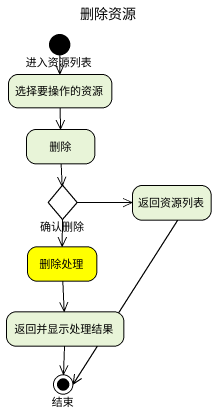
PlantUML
@startuml
title 删除资源
hide empty description
state 进入资源列表 <<start>>
state 选择要操作的资源
state 删除
state 确认删除 <<choice>>
state 返回资源列表
state 删除处理 #FFFF00
state 返回并显示处理结果
state 结束 <<end>>
进入资源列表 --> 选择要操作的资源
选择要操作的资源 --> 删除
删除 --> 确认删除
确认删除 -right-> 返回资源列表
确认删除 --> 删除处理
返回资源列表 --> 结束
删除处理 --> 返回并显示处理结果
返回并显示处理结果 --> 结束
@enduml
